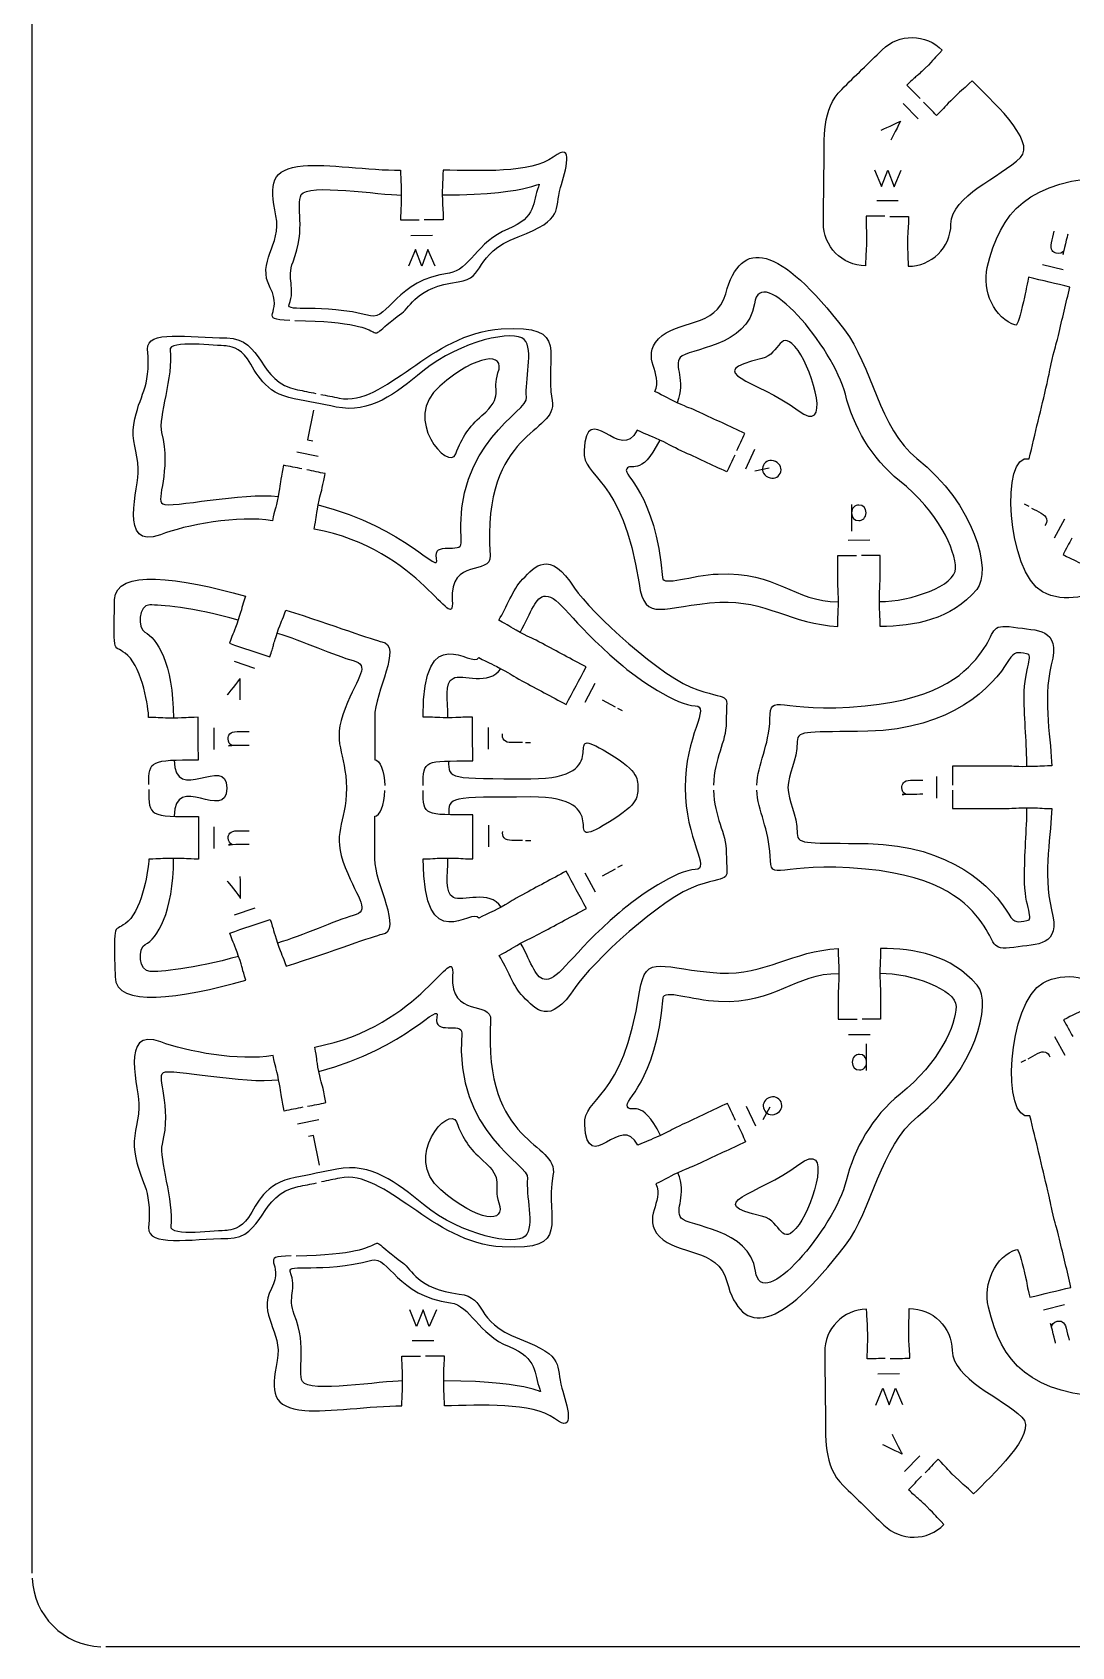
# Model space of a CAD drawing. Extents: x 0 to 200, y 0 to 300.
# Drawn here: x 0.1 to 73.4, y 0.1 to 114 of the extents above; entities that cross this region are included whole.
import ezdxf

# ---------------------------------------------------------------- set-up
doc = ezdxf.new("R2010")
doc.units = 0
doc.header["$MEASUREMENT"] = 0
doc.layers.add('DEFAULT', color=7, linetype='CONTINUOUS')

msp = doc.modelspace()

# ---------------------------------------------------------------- linework, layer by layer
at = {"layer": 'DEFAULT', "color": 1}
for points in [[(0.1, 5.28), (0.1, 294.92)], [(194.92, 0.1), (5.28, 0.1)]]:
    msp.add_lwpolyline(points, dxfattribs=at)
at = {"layer": 'DEFAULT', "color": 7}
for points in [[(61.54, 108.96), (62.61, 107.87)], [(59.53, 104.27), (60.01, 103.1), (60.47, 104.26), (60.91, 103.09), (61.4, 104.25)], [(61.2, 102.09), (59.68, 102.1)], [(26.82, 99.65), (28.35, 99.66)], [(28.53, 97.49), (28.02, 98.65), (27.58, 97.48), (27.13, 98.65), (26.65, 97.48)], [(71.37, 97.6), (72.85, 97.24)], [(19.95, 87.33), (19.53, 85.24), (19.89, 85.17)], [(18.77, 84.38), (20.27, 84.08)], [(51.07, 84.56), (50.42, 83.17)], [(52.09, 83.24), (51.08, 83.03)], [(57.91, 80.68), (57.91, 78.79)], [(70.44, 80.52), (70.11, 80.7)], [(72.22, 78.32), (72.95, 79.66)], [(57.66, 78.16), (59.19, 78.17)], [(15.81, 69.11), (14.36, 69.6)], [(39.8, 68.04), (39.08, 66.7)], [(40.32, 66.9), (41.23, 66.41)], [(41.4, 66.31), (41.73, 66.14)], [(12.91, 64.92), (12.91, 63.39)], [(32.27, 64.95), (32.27, 63.42)], [(34.89, 63.88), (35.26, 63.88)], [(63.93, 59.96), (63.93, 61.48)], [(12.92, 57.93), (12.92, 56.4)], [(32.28, 58.05), (32.29, 56.52)], [(34.9, 56.98), (35.27, 56.98)], [(39.09, 54.69), (39.82, 53.35)], [(40.33, 54.49), (41.24, 54.98)], [(41.42, 55.08), (41.75, 55.26)], [(14.38, 51.72), (15.83, 52.22)], [(59.23, 43.26), (57.7, 43.26)], [(58.97, 40.74), (58.97, 42.63)], [(72.99, 41.8), (72.26, 43.13)], [(70.18, 41.48), (69.86, 41.3)], [(50.47, 38.23), (51.12, 36.85)], [(52.15, 38.17), (51.65, 37.27)], [(20.32, 37.26), (18.82, 36.96)], [(20.37, 34.08), (19.95, 36.16), (19.59, 36.09)], [(72.93, 24.21), (71.45, 23.85)], [(28.61, 23.87), (28.11, 22.7), (27.67, 23.87), (27.21, 22.7), (26.74, 23.87)], [(26.91, 21.7), (28.44, 21.7)], [(59.63, 17.15), (60.11, 18.33), (60.57, 17.16), (61.01, 18.34), (61.5, 17.18)], [(61.3, 19.34), (59.77, 19.32)], [(61.65, 12.47), (62.72, 13.56)]]:
    msp.add_lwpolyline(points, dxfattribs=at)
at = {"layer": 'DEFAULT', "color": 1}
for points, knots in [([(60.25, 101), (59.81, 101), (59.37, 101.01), (58.93, 101.01), (58.92, 100.14), (58.97, 100.23), (58.96, 99.26), (58.95, 98.29), (58.9, 98.39), (58.89, 97.51), (57.23, 97.53), (55.91, 98.88), (55.92, 100.54), (55.93, 101.88), (55.95, 103.21), (55.97, 104.54), (55.99, 106.54), (55.79, 108.55), (57.21, 109.95), (58.16, 110.89), (59.12, 111.82), (60.07, 112.75), (61.25, 113.91), (63.16, 113.89), (64.31, 112.71), (63.69, 112.09), (63.79, 112.13), (63.1, 111.45), (62.75, 111.1), (62.58, 110.96), (62.43, 110.83), (62.27, 110.69), (62.12, 110.56), (61.81, 110.26), (62.12, 109.94), (62.43, 109.63), (62.74, 109.31)], [0, 0, 0, 0, 3.750213, 3.750213, 3.750213, 4.750213, 4.750213, 4.750213, 5.750213, 5.750213, 5.750213, 6.750213, 6.750213, 6.750213, 18.090958, 18.090958, 18.090958, 19.090958, 19.090958, 19.090958, 30.419524, 30.419524, 30.419524, 31.419524, 31.419524, 31.419524, 32.419524, 32.419524, 32.419524, 33.419524, 33.419524, 33.419524, 34.419524, 34.419524, 34.419524, 38.181571, 38.181571, 38.181571, 38.181571]), ([(60.6, 100.99), (61.04, 100.99), (61.49, 100.98), (61.93, 100.98), (61.92, 100.11), (61.87, 100.2), (61.86, 99.23), (61.85, 98.26), (61.9, 98.36), (61.89, 97.48), (63.55, 97.46), (64.9, 98.79), (64.92, 100.45), (64.94, 102.45), (68.4, 103.75), (69.83, 105.15), (71.01, 106.31), (67.57, 109.38), (66.41, 110.56), (65.79, 109.95), (65.82, 110.05), (65.13, 109.37), (64.43, 108.7), (64.53, 108.73), (63.91, 108.11), (63.6, 108.43), (63.29, 108.74), (62.98, 109.06)], [0, 0, 0, 0, 3.760213, 3.760213, 3.760213, 4.760213, 4.760213, 4.760213, 5.760213, 5.760213, 5.760213, 6.760213, 6.760213, 6.760213, 7.760213, 7.760213, 7.760213, 8.760213, 8.760213, 8.760213, 9.760213, 9.760213, 9.760213, 10.760213, 10.760213, 10.760213, 14.515116, 14.515116, 14.515116, 14.515116]), ([(18.63, 93.65), (27.01, 93.54), (22.49, 91.44), (26.18, 94.17), (26.81, 94.64), (27.15, 95.99), (30.15, 96.38), (32.2, 96.64), (31.09, 98.3), (34.39, 99.56), (37.69, 100.82), (36.91, 101.43), (37.37, 103.03), (37.7, 104.17), (38.42, 106.37), (36.86, 105.18), (35.29, 103.99), (31.63, 104.25), (29.08, 104.25), (29.08, 103.38), (29.03, 103.48), (29.03, 102.5), (29.04, 102.02), (29.05, 101.8), (29.06, 101.6), (29.08, 101.39), (29.09, 101.2), (29.09, 100.75), (28.65, 100.75), (28.21, 100.75), (27.76, 100.75)], [0, 0, 0, 0, 1, 1, 1, 2, 2, 2, 3, 3, 3, 4, 4, 4, 5, 5, 5, 6, 6, 6, 7, 7, 7, 8, 8, 8, 9, 9, 9, 12.75, 12.75, 12.75, 12.75]), ([(18.28, 93.66), (15.89, 93.71), (17.86, 94.14), (16.89, 95.96), (15.89, 97.82), (17.71, 98.94), (17.29, 101.04), (16.84, 103.32), (16.92, 104.35), (19.22, 104.56), (20.83, 104.71), (23.89, 104.25), (26.09, 104.25), (26.09, 103.38), (26.13, 103.47), (26.13, 102.5), (26.14, 101.53), (26.09, 101.63), (26.09, 100.75), (26.53, 100.75), (26.97, 100.75), (27.41, 100.75)], [0, 0, 0, 0, 1, 1, 1, 2, 2, 2, 3, 3, 3, 4, 4, 4, 5, 5, 5, 6, 6, 6, 9.76, 9.76, 9.76, 9.76]), ([(73.46, 78.3), (73.25, 77.92), (73.04, 77.53), (72.83, 77.15), (73.6, 76.73), (73.54, 76.82), (74.39, 76.35), (75.25, 75.89), (75.92, 75.49), (75.86, 75.38), (75, 74.05), (72.89, 73.71), (71.39, 74.51), (68.85, 75.9), (68.39, 84.38), (70.44, 83.9), (70.86, 85.66), (71.28, 87.43), (71.7, 89.2), (71.9, 90.05), (71.83, 89.96), (72.06, 90.91), (72.28, 91.86), (72.3, 91.75), (72.5, 92.6), (72.77, 93.74), (73.04, 94.87), (73.31, 96.01), (72.34, 96.24), (71.37, 96.47), (70.4, 96.7), (70.2, 95.85), (70.26, 95.93), (70.04, 94.98), (69.81, 94.04), (69.61, 93.29), (69.49, 93.32), (67.98, 93.79), (67.1, 95.74), (67.48, 97.39), (68.4, 101.28), (70.33, 103.61), (76.44, 103.8), (78.91, 103.87), (81.42, 103.81), (84.28, 103.86), (86.9, 103.91), (88.47, 103.58), (88.53, 100.55), (87.65, 100.55), (87.75, 100.5), (86.78, 100.5), (85.8, 100.5), (85.9, 100.55), (85.03, 100.55), (83.86, 100.54), (82.69, 100.54), (81.53, 100.54), (81.53, 100.09), (81.53, 99.65), (81.53, 99.21)], [0, 0, 0, 0, 3.723077, 3.723077, 3.723077, 4.723077, 4.723077, 4.723077, 5.723077, 5.723077, 5.723077, 6.723077, 6.723077, 6.723077, 7.723077, 7.723077, 7.723077, 23.161512, 23.161512, 23.161512, 24.161512, 24.161512, 24.161512, 25.161512, 25.161512, 25.161512, 35.079506, 35.079506, 35.079506, 43.571179, 43.571179, 43.571179, 44.571179, 44.571179, 44.571179, 45.571179, 45.571179, 45.571179, 46.571179, 46.571179, 46.571179, 47.571179, 47.571179, 47.571179, 48.571179, 48.571179, 48.571179, 49.571179, 49.571179, 49.571179, 50.571179, 50.571179, 50.571179, 51.571179, 51.571179, 51.571179, 61.491199, 61.491199, 61.491199, 65.271199, 65.271199, 65.271199, 65.271199]), ([(49.82, 84.48), (50, 84.88), (50.19, 85.28), (50.38, 85.69), (49.32, 86.18), (48.26, 86.67), (47.21, 87.16), (46.41, 87.53), (46.48, 87.44), (45.6, 87.85), (44.72, 88.27), (44.82, 88.27), (44.03, 88.64), (44.64, 89.95), (43, 90.99), (44.29, 92.36), (45.57, 93.73), (48.37, 93.1), (49.03, 95.54), (50.1, 99.53), (52.78, 99.01), (57.41, 92.99), (59.31, 90.52), (59.87, 86.02), (62.52, 83.92), (66.58, 80.71), (67.83, 75.97), (66.74, 74.68), (64.91, 72.54), (62.33, 72.07), (59.93, 72.07), (59.93, 72.94), (59.88, 72.85), (59.88, 73.82), (59.87, 74.79), (59.92, 74.69), (59.92, 75.57), (59.92, 76.07), (59.92, 76.57), (59.92, 77.07), (59.48, 77.07), (59.04, 77.07), (58.6, 77.07)], [0, 0, 0, 0, 3.780608, 3.780608, 3.780608, 13.694866, 13.694866, 13.694866, 14.694866, 14.694866, 14.694866, 15.694866, 15.694866, 15.694866, 16.694866, 16.694866, 16.694866, 17.694866, 17.694866, 17.694866, 18.694866, 18.694866, 18.694866, 19.694866, 19.694866, 19.694866, 20.694866, 20.694866, 20.694866, 21.694866, 21.694866, 21.694866, 22.694866, 22.694866, 22.694866, 23.694866, 23.694866, 23.694866, 27.954866, 27.954866, 27.954866, 31.714866, 31.714866, 31.714866, 31.714866]), ([(19.13, 83.18), (18.7, 83.27), (18.26, 83.36), (17.83, 83.44), (17.8, 83.28), (17.76, 83.12), (17.73, 82.95), (17.56, 82.09), (17.63, 82.18), (17.44, 81.23), (17.25, 80.27), (17.22, 80.38), (17.04, 79.52), (14.68, 79.95), (10.88, 79.22), (9.14, 78.54), (6.12, 77.38), (7.65, 81.98), (7.58, 83.18), (7.51, 84.42), (7.08, 85.2), (7.27, 86.32), (7.63, 88.53), (8.47, 88.69), (8.24, 91.63), (8.13, 93.01), (11.13, 92.45), (13.83, 92.42), (16.43, 92.39), (16, 89.28), (18.81, 88.77), (19.24, 88.68), (19.67, 88.6), (20.11, 88.51)], [0, 0, 0, 0, 3.763469, 3.763469, 3.763469, 5.18139, 5.18139, 5.18139, 6.18139, 6.18139, 6.18139, 7.18139, 7.18139, 7.18139, 8.18139, 8.18139, 8.18139, 9.18139, 9.18139, 9.18139, 10.18139, 10.18139, 10.18139, 11.18139, 11.18139, 11.18139, 12.18139, 12.18139, 12.18139, 13.18139, 13.18139, 13.18139, 16.933096, 16.933096, 16.933096, 16.933096]), ([(20.45, 88.44), (20.88, 88.36), (21.32, 88.27), (21.75, 88.18), (24.99, 87.54), (28.2, 92.77), (33.19, 93.06), (38.18, 93.35), (36.18, 91.28), (36.78, 88.02), (37.23, 85.58), (31.83, 86.09), (32.4, 77.07), (32.49, 75.6), (29.54, 76.98), (29.73, 73.9), (29.9, 71.3), (27.59, 77.54), (19.99, 78.94), (20.15, 79.79), (20.09, 79.7), (20.28, 80.66), (20.47, 81.61), (20.5, 81.5), (20.67, 82.36), (20.7, 82.53), (20.74, 82.69), (20.77, 82.85), (20.34, 82.94), (19.91, 83.03), (19.47, 83.12)], [0, 0, 0, 0, 3.751706, 3.751706, 3.751706, 4.751706, 4.751706, 4.751706, 5.751706, 5.751706, 5.751706, 6.751706, 6.751706, 6.751706, 7.751706, 7.751706, 7.751706, 8.751706, 8.751706, 8.751706, 9.751706, 9.751706, 9.751706, 10.751706, 10.751706, 10.751706, 12.171636, 12.171636, 12.171636, 15.925301, 15.925301, 15.925301, 15.925301]), ([(49.67, 84.16), (49.48, 83.76), (49.3, 83.36), (49.11, 82.97), (48.06, 83.46), (47, 83.95), (45.94, 84.44), (45.15, 84.81), (45.25, 84.81), (44.37, 85.22), (43.49, 85.63), (43.56, 85.55), (42.77, 85.92), (41.64, 83.49), (39.24, 88.23), (39.03, 84.47), (38.92, 82.46), (41.71, 82.86), (42.91, 75.09), (43.36, 72.24), (44.5, 73.55), (48.61, 73.78), (51.78, 73.95), (53.72, 72.23), (56.93, 72.07), (56.93, 72.94), (56.98, 72.84), (56.98, 73.82), (56.97, 74.79), (56.93, 74.69), (56.93, 75.57), (56.93, 76.07), (56.93, 76.57), (56.93, 77.07), (57.37, 77.07), (57.81, 77.07), (58.25, 77.07)], [0, 0, 0, 0, 3.726835, 3.726835, 3.726835, 13.650161, 13.650161, 13.650161, 14.650161, 14.650161, 14.650161, 15.650161, 15.650161, 15.650161, 16.650161, 16.650161, 16.650161, 17.650161, 17.650161, 17.650161, 18.650161, 18.650161, 18.650161, 19.650161, 19.650161, 19.650161, 20.650161, 20.650161, 20.650161, 21.650161, 21.650161, 21.650161, 25.900161, 25.900161, 25.900161, 29.650161, 29.650161, 29.650161, 29.650161]), ([(27.68, 60.84), (27.68, 62.67), (27.77, 62.58), (31.18, 62.58), (31.17, 63.61), (31.17, 64.65), (31.17, 65.68), (30.29, 65.68), (30.39, 65.63), (29.42, 65.63), (28.45, 65.63), (28.54, 65.68), (27.67, 65.68), (27.67, 72.81), (31.15, 69.04), (31.6, 69.87), (32.37, 69.46), (32.3, 69.55), (33.16, 69.09), (34.02, 68.63), (33.91, 68.63), (34.68, 68.22), (35.71, 67.67), (36.73, 67.12), (37.76, 66.57), (38.23, 67.45), (38.71, 68.33), (39.18, 69.21), (38.15, 69.76), (37.12, 70.31), (36.1, 70.86), (35.32, 71.28), (35.38, 71.19), (34.53, 71.65), (33.67, 72.11), (33.78, 72.11), (33.01, 72.52), (33.61, 73.42), (33.97, 74.67), (34.7, 75.41), (35.6, 76.31), (36.55, 77.55), (38.37, 74.78), (39.49, 73.09), (44.57, 68.37), (47.06, 67.59), (49.56, 66.8), (49.05, 67.49), (49.06, 65.31), (49.06, 63.86), (48.21, 62.82), (48.16, 60.88)], [0, 0, 0, 0, 1, 1, 1, 9.800006, 9.800006, 9.800006, 10.800006, 10.800006, 10.800006, 11.800006, 11.800006, 11.800006, 12.800006, 12.800006, 12.800006, 13.800006, 13.800006, 13.800006, 14.800006, 14.800006, 14.800006, 24.718861, 24.718861, 24.718861, 33.219479, 33.219479, 33.219479, 43.138335, 43.138335, 43.138335, 44.138335, 44.138335, 44.138335, 45.138335, 45.138335, 45.138335, 46.138335, 46.138335, 46.138335, 47.138335, 47.138335, 47.138335, 48.138335, 48.138335, 48.138335, 49.138335, 49.138335, 49.138335, 50.138335, 50.138335, 50.138335, 50.138335]), ([(8.32, 60.92), (8.32, 62.65), (8.48, 62.65), (11.82, 62.66), (11.81, 63.66), (11.81, 64.66), (11.81, 65.66), (10.93, 65.66), (11.03, 65.61), (10.06, 65.6), (9.08, 65.6), (9.18, 65.65), (8.31, 65.65), (8.31, 66.28), (7.88, 69.07), (6.84, 70.02), (5.8, 70.98), (5.83, 69.64), (5.91, 73.96), (5.95, 76.17), (10.51, 75.51), (15.15, 74.2), (14.86, 73.37), (14.94, 73.45), (14.63, 72.53), (14.32, 71.6), (14.3, 71.71), (14.02, 70.88), (14.97, 70.56), (15.91, 70.24), (16.86, 69.92), (17, 70.33), (17.05, 70.52), (17.11, 70.72), (17.16, 70.92), (17.22, 71.13), (17.38, 71.59), (17.69, 72.51), (17.7, 72.41), (17.99, 73.23), (21.33, 72.17), (24.2, 71.09), (24.77, 70.99), (26.26, 70.74), (24.25, 67.46), (24.26, 65.67), (24.26, 64.67), (24.26, 63.67), (24.26, 62.67), (24.64, 62.67), (24.95, 61.87), (24.98, 60.84)], [0, 0, 0, 0, 1, 1, 1, 9.510006, 9.510006, 9.510006, 10.510006, 10.510006, 10.510006, 11.510006, 11.510006, 11.510006, 12.510006, 12.510006, 12.510006, 13.510006, 13.510006, 13.510006, 14.510006, 14.510006, 14.510006, 15.510006, 15.510006, 15.510006, 16.510006, 16.510006, 16.510006, 25.010324, 25.010324, 25.010324, 26.010324, 26.010324, 26.010324, 27.010324, 27.010324, 27.010324, 28.010324, 28.010324, 28.010324, 29.010324, 29.010324, 29.010324, 30.010324, 30.010324, 30.010324, 38.510329, 38.510329, 38.510329, 39.510329, 39.510329, 39.510329, 39.510329]), ([(51.22, 60.88), (51.28, 62.36), (52.09, 63.63), (52.15, 65.55), (52.21, 67.55), (52.61, 65.86), (58.87, 66.47), (64.34, 67), (66.09, 68.93), (67.08, 70.28), (68.08, 71.63), (67.64, 72.29), (69.33, 72.02), (71.02, 71.75), (72.68, 72.03), (72, 69.37), (71.36, 66.82), (72.03, 63.79), (72.03, 62.23), (71.15, 62.23), (71.25, 62.18), (70.28, 62.18), (69.31, 62.17), (69.4, 62.22), (68.53, 62.22), (67.36, 62.22), (66.19, 62.22), (65.03, 62.22), (65.03, 61.77), (65.03, 61.32), (65.03, 60.88)], [0, 0, 0, 0, 1, 1, 1, 2, 2, 2, 3, 3, 3, 4, 4, 4, 5, 5, 5, 6, 6, 6, 7, 7, 7, 8, 8, 8, 17.920006, 17.920006, 17.920006, 21.730006, 21.730006, 21.730006, 21.730006]), ([(8.32, 60.57), (8.32, 58.66), (8.37, 58.66), (11.82, 58.66), (11.82, 57.66), (11.82, 56.66), (11.82, 55.66), (10.94, 55.66), (11.04, 55.71), (10.07, 55.71), (9.1, 55.7), (9.19, 55.66), (8.32, 55.66), (8.32, 55.03), (7.9, 52.24), (6.86, 51.28), (5.83, 50.33), (5.85, 51.67), (5.94, 47.35), (5.98, 45.14), (10.54, 45.81), (15.17, 47.13), (14.89, 47.96), (14.97, 47.88), (14.66, 48.8), (14.34, 49.72), (14.33, 49.62), (14.04, 50.44), (14.99, 50.76), (15.94, 51.09), (16.88, 51.41), (17.16, 50.59), (17.09, 50.66), (17.4, 49.74), (17.71, 48.82), (17.73, 48.93), (18.01, 48.1), (21.35, 49.17), (24.22, 50.26), (24.79, 50.36), (26.29, 50.61), (24.27, 53.89), (24.27, 55.68), (24.27, 56.68), (24.27, 57.68), (24.26, 58.68), (24.64, 58.68), (24.95, 59.47), (24.98, 60.5)], [0, 0, 0, 0, 1.01, 1.01, 1.01, 9.510006, 9.510006, 9.510006, 10.510006, 10.510006, 10.510006, 11.510006, 11.510006, 11.510006, 12.510006, 12.510006, 12.510006, 13.510006, 13.510006, 13.510006, 14.510006, 14.510006, 14.510006, 15.510006, 15.510006, 15.510006, 16.510006, 16.510006, 16.510006, 25.007305, 25.007305, 25.007305, 26.007305, 26.007305, 26.007305, 27.007305, 27.007305, 27.007305, 28.007305, 28.007305, 28.007305, 29.007305, 29.007305, 29.007305, 37.507311, 37.507311, 37.507311, 38.507311, 38.507311, 38.507311, 38.507311]), ([(48.16, 60.53), (48.21, 58.59), (49.07, 57.55), (49.07, 56.09), (49.07, 53.92), (49.57, 54.6), (47.08, 53.81), (44.58, 53.03), (39.52, 48.29), (38.4, 46.6), (36.59, 43.83), (35.63, 45.06), (34.74, 45.96), (34, 46.69), (33.64, 47.94), (33.04, 48.85), (33.81, 49.27), (33.7, 49.26), (34.56, 49.72), (35.41, 50.19), (35.35, 50.1), (36.12, 50.52), (37.15, 51.07), (38.17, 51.62), (39.2, 52.18), (38.72, 53.06), (38.25, 53.93), (37.78, 54.81), (36.75, 54.26), (35.72, 53.7), (34.7, 53.15), (33.92, 52.74), (34.03, 52.74), (33.18, 52.28), (32.33, 51.82), (32.39, 51.91), (31.62, 51.49), (31.17, 52.33), (27.69, 48.55), (27.68, 55.68), (28.55, 55.68), (28.46, 55.73), (29.43, 55.73), (30.4, 55.73), (30.3, 55.68), (31.18, 55.68), (31.18, 56.72), (31.18, 57.75), (31.18, 58.78), (27.79, 58.78), (27.68, 58.69), (27.68, 60.5)], [0, 0, 0, 0, 1, 1, 1, 2, 2, 2, 3, 3, 3, 4, 4, 4, 5, 5, 5, 6, 6, 6, 7, 7, 7, 16.910727, 16.910727, 16.910727, 25.398471, 25.398471, 25.398471, 35.317997, 35.317997, 35.317997, 36.317997, 36.317997, 36.317997, 37.317997, 37.317997, 37.317997, 38.317997, 38.317997, 38.317997, 39.317997, 39.317997, 39.317997, 40.327997, 40.327997, 40.327997, 49.107003, 49.107003, 49.107003, 50.107003, 50.107003, 50.107003, 50.107003]), ([(65.03, 60.53), (65.03, 60.09), (65.03, 59.66), (65.03, 59.22), (66.2, 59.22), (67.36, 59.22), (68.53, 59.23), (69.41, 59.23), (69.31, 59.27), (70.28, 59.28), (71.25, 59.28), (71.16, 59.23), (72.03, 59.23), (72.03, 57.66), (71.37, 54.64), (72.02, 52.09), (72.7, 49.44), (71.04, 49.7), (69.35, 49.43), (67.66, 49.16), (68.1, 49.82), (67.1, 51.17), (66.1, 52.52), (64.35, 54.43), (58.88, 54.96), (52.62, 55.55), (52.22, 53.86), (52.16, 55.86), (52.1, 57.78), (51.29, 59.05), (51.22, 60.53)], [0, 0, 0, 0, 3.7, 3.7, 3.7, 13.620006, 13.620006, 13.620006, 14.620006, 14.620006, 14.620006, 15.620006, 15.620006, 15.620006, 16.620006, 16.620006, 16.620006, 17.620006, 17.620006, 17.620006, 18.620006, 18.620006, 18.620006, 19.620006, 19.620006, 19.620006, 20.620006, 20.620006, 20.620006, 21.620006, 21.620006, 21.620006, 21.620006]), ([(19.52, 38.22), (19.96, 38.31), (20.39, 38.39), (20.82, 38.48), (20.79, 38.65), (20.75, 38.81), (20.72, 38.97), (20.55, 39.83), (20.52, 39.73), (20.32, 40.68), (20.13, 41.63), (20.2, 41.55), (20.03, 42.4), (27.63, 43.81), (29.92, 50.06), (29.76, 47.45), (29.57, 44.38), (32.52, 45.76), (32.44, 44.3), (31.88, 35.28), (37.29, 35.79), (36.84, 33.35), (36.25, 30.09), (38.25, 28.03), (33.26, 28.3), (28.27, 28.58), (25.05, 33.8), (21.81, 33.16), (21.37, 33.07), (20.94, 32.98), (20.5, 32.89)], [0, 0, 0, 0, 3.753468, 3.753468, 3.753468, 5.174376, 5.174376, 5.174376, 6.174376, 6.174376, 6.174376, 7.174376, 7.174376, 7.174376, 8.174376, 8.174376, 8.174376, 9.174376, 9.174376, 9.174376, 10.174376, 10.174376, 10.174376, 11.174376, 11.174376, 11.174376, 12.174376, 12.174376, 12.174376, 15.979031, 15.979031, 15.979031, 15.979031]), ([(49.73, 37.23), (49.54, 37.63), (49.35, 38.03), (49.16, 38.43), (48.11, 37.94), (47.05, 37.44), (46, 36.95), (45.2, 36.58), (45.31, 36.58), (44.43, 36.17), (43.55, 35.76), (43.62, 35.84), (42.82, 35.47), (41.69, 37.89), (39.3, 33.15), (39.08, 36.91), (38.97, 38.92), (41.76, 38.52), (42.95, 46.29), (43.38, 49.15), (44.53, 47.84), (48.64, 47.62), (51.81, 47.46), (53.75, 49.19), (56.96, 49.35), (56.96, 48.48), (57.01, 48.58), (57.01, 47.6), (57.01, 46.63), (56.96, 46.73), (56.96, 45.86), (56.96, 45.36), (56.96, 44.86), (56.96, 44.36), (57.41, 44.36), (57.85, 44.36), (58.3, 44.36)], [0, 0, 0, 0, 3.775765, 3.775765, 3.775765, 13.689412, 13.689412, 13.689412, 14.689412, 14.689412, 14.689412, 15.689412, 15.689412, 15.689412, 16.689412, 16.689412, 16.689412, 17.689412, 17.689412, 17.689412, 18.689412, 18.689412, 18.689412, 19.689412, 19.689412, 19.689412, 20.689412, 20.689412, 20.689412, 21.689412, 21.689412, 21.689412, 25.939412, 25.939412, 25.939412, 29.739412, 29.739412, 29.739412, 29.739412]), ([(49.88, 36.91), (50.06, 36.51), (50.25, 36.12), (50.43, 35.72), (49.38, 35.22), (48.32, 34.73), (47.27, 34.23), (46.47, 33.86), (46.54, 33.95), (45.66, 33.54), (44.78, 33.13), (44.89, 33.12), (44.09, 32.75), (44.71, 31.44), (43.07, 30.4), (44.36, 29.03), (45.64, 27.67), (48.45, 28.3), (49.11, 25.86), (50.18, 21.87), (52.87, 22.4), (57.48, 28.43), (59.38, 30.9), (59.93, 35.4), (62.58, 37.51), (66.63, 40.73), (67.86, 45.48), (66.77, 46.76), (64.94, 48.89), (62.36, 49.36), (59.96, 49.36), (59.96, 48.48), (59.91, 48.58), (59.91, 47.61), (59.91, 46.64), (59.96, 46.73), (59.96, 45.86), (59.96, 45.36), (59.96, 44.86), (59.96, 44.36), (59.52, 44.36), (59.09, 44.36), (58.65, 44.36)], [0, 0, 0, 0, 3.722002, 3.722002, 3.722002, 13.63989, 13.63989, 13.63989, 14.63989, 14.63989, 14.63989, 15.63989, 15.63989, 15.63989, 16.63989, 16.63989, 16.63989, 17.63989, 17.63989, 17.63989, 18.63989, 18.63989, 18.63989, 19.63989, 19.63989, 19.63989, 20.63989, 20.63989, 20.63989, 21.63989, 21.63989, 21.63989, 22.63989, 22.63989, 22.63989, 23.63989, 23.63989, 23.63989, 27.88989, 27.88989, 27.88989, 31.59989, 31.59989, 31.59989, 31.59989]), ([(81.62, 22.25), (81.62, 21.82), (81.62, 21.38), (81.62, 20.94), (82.78, 20.94), (83.95, 20.94), (85.12, 20.94), (85.99, 20.94), (85.9, 20.99), (86.87, 20.99), (87.84, 20.99), (87.74, 20.94), (88.61, 20.95), (88.57, 17.91), (87, 17.58), (84.38, 17.62), (81.52, 17.67), (79.01, 17.6), (76.54, 17.67), (70.43, 17.84), (68.49, 20.17), (67.56, 24.06), (67.18, 25.71), (68.06, 27.66), (69.56, 28.13), (69.68, 28.16), (69.89, 27.42), (70.12, 26.47), (70.34, 25.52), (70.27, 25.6), (70.48, 24.75), (71.45, 24.99), (72.42, 25.22), (73.39, 25.45), (73.12, 26.59), (72.85, 27.72), (72.58, 28.85), (72.37, 29.71), (72.35, 29.6), (72.13, 30.54), (71.9, 31.49), (71.97, 31.41), (71.76, 32.26), (71.34, 34.02), (70.92, 35.79), (70.49, 37.55), (68.45, 37.07), (68.89, 45.54), (71.42, 46.94), (72.92, 47.74), (75.03, 47.41), (75.89, 46.08), (75.95, 45.97), (75.28, 45.58), (74.43, 45.11), (73.57, 44.64), (73.64, 44.73), (72.87, 44.31), (73.09, 43.92), (73.3, 43.53), (73.52, 43.14)], [0, 0, 0, 0, 3.729, 3.729, 3.729, 13.649004, 13.649004, 13.649004, 14.649004, 14.649004, 14.649004, 15.649004, 15.649004, 15.649004, 16.649004, 16.649004, 16.649004, 17.649004, 17.649004, 17.649004, 18.649004, 18.649004, 18.649004, 19.649004, 19.649004, 19.649004, 20.649004, 20.649004, 20.649004, 21.649004, 21.649004, 21.649004, 30.145339, 30.145339, 30.145339, 40.058244, 40.058244, 40.058244, 41.058244, 41.058244, 41.058244, 42.058244, 42.058244, 42.058244, 57.493921, 57.493921, 57.493921, 58.493921, 58.493921, 58.493921, 59.493921, 59.493921, 59.493921, 60.493921, 60.493921, 60.493921, 61.493921, 61.493921, 61.493921, 65.294507, 65.294507, 65.294507, 65.294507]), ([(19.18, 38.15), (18.75, 38.06), (18.31, 37.98), (17.88, 37.89), (17.85, 38.05), (17.81, 38.22), (17.78, 38.38), (17.61, 39.24), (17.68, 39.15), (17.48, 40.1), (17.29, 41.06), (17.26, 40.95), (17.09, 41.81), (14.73, 41.37), (10.92, 42.1), (9.18, 42.76), (6.16, 43.92), (7.7, 39.33), (7.63, 38.12), (7.57, 36.88), (7.14, 36.1), (7.33, 34.99), (7.7, 32.77), (8.54, 32.62), (8.31, 29.68), (8.21, 28.3), (11.21, 28.87), (13.9, 28.9), (16.51, 28.94), (16.07, 32.04), (18.87, 32.56), (19.3, 32.65), (19.73, 32.73), (20.15, 32.82)], [0, 0, 0, 0, 3.743862, 3.743862, 3.743862, 5.162812, 5.162812, 5.162812, 6.162812, 6.162812, 6.162812, 7.162812, 7.162812, 7.162812, 8.162812, 8.162812, 8.162812, 9.162812, 9.162812, 9.162812, 10.162812, 10.162812, 10.162812, 11.162812, 11.162812, 11.162812, 12.162812, 12.162812, 12.162812, 13.162812, 13.162812, 13.162812, 16.875291, 16.875291, 16.875291, 16.875291]), ([(18.72, 27.68), (27.08, 27.82), (22.57, 29.89), (26.25, 27.18), (26.89, 26.71), (27.23, 25.36), (30.23, 24.98), (32.28, 24.72), (31.18, 23.06), (34.48, 21.81), (37.78, 20.56), (37, 19.94), (37.47, 18.34), (37.79, 17.21), (38.53, 15), (36.95, 16.19), (35.39, 17.38), (31.73, 17.11), (29.18, 17.1), (29.18, 17.97), (29.13, 17.88), (29.13, 18.85), (29.13, 19.33), (29.14, 19.55), (29.15, 19.76), (29.17, 19.96), (29.18, 20.16), (29.18, 20.6), (28.74, 20.6), (28.29, 20.6), (27.85, 20.6)], [0, 0, 0, 0, 1, 1, 1, 2, 2, 2, 3, 3, 3, 4, 4, 4, 5, 5, 5, 6, 6, 6, 7, 7, 7, 8, 8, 8, 9, 9, 9, 12.76, 12.76, 12.76, 12.76]), ([(18.37, 27.67), (15.96, 27.62), (17.94, 27.2), (16.97, 25.37), (15.97, 23.5), (17.79, 22.38), (17.38, 20.29), (16.93, 18), (17.02, 16.98), (19.32, 16.77), (20.92, 16.62), (23.99, 17.09), (26.18, 17.1), (26.18, 17.97), (26.23, 17.87), (26.23, 18.85), (26.23, 19.81), (26.18, 19.72), (26.18, 20.6), (26.62, 20.6), (27.06, 20.6), (27.5, 20.6)], [0, 0, 0, 0, 1, 1, 1, 2, 2, 2, 3, 3, 3, 4, 4, 4, 5, 5, 5, 6, 6, 6, 9.76, 9.76, 9.76, 9.76]), ([(60.64, 20.43), (61.1, 20.44), (61.56, 20.44), (62.02, 20.45), (62, 21.33), (61.96, 21.23), (61.94, 22.2), (61.93, 23.17), (61.98, 23.08), (61.97, 23.95), (63.63, 23.97), (64.99, 22.64), (65.01, 20.99), (65.04, 18.99), (68.5, 17.69), (69.93, 16.3), (71.12, 15.14), (67.68, 12.07), (66.52, 10.88), (65.9, 11.49), (65.93, 11.39), (65.24, 12.06), (64.54, 12.74), (64.64, 12.71), (64.02, 13.32), (63.71, 13.01), (63.4, 12.69), (63.1, 12.37)], [0, 0, 0, 0, 3.910476, 3.910476, 3.910476, 4.910476, 4.910476, 4.910476, 5.910476, 5.910476, 5.910476, 6.910476, 6.910476, 6.910476, 7.910476, 7.910476, 7.910476, 8.910476, 8.910476, 8.910476, 9.910476, 9.910476, 9.910476, 10.910476, 10.910476, 10.910476, 14.666255, 14.666255, 14.666255, 14.666255]), ([(60.29, 20.43), (59.86, 20.42), (59.44, 20.42), (59.02, 20.41), (59.01, 21.29), (59.06, 21.19), (59.05, 22.16), (59.03, 23.14), (58.99, 23.03), (58.97, 23.91), (57.32, 23.89), (55.99, 22.53), (56.01, 20.87), (56.03, 19.54), (56.05, 18.21), (56.06, 16.87), (56.09, 14.87), (55.89, 12.86), (57.32, 11.47), (58.28, 10.54), (59.23, 9.61), (60.18, 8.68), (61.38, 7.52), (63.27, 7.54), (64.43, 8.73), (63.8, 9.34), (63.91, 9.3), (63.21, 9.99), (62.87, 10.33), (62.7, 10.47), (62.54, 10.61), (62.39, 10.74), (62.24, 10.87), (61.92, 11.17), (62.23, 11.49), (62.54, 11.81), (62.85, 12.12)], [0, 0, 0, 0, 3.590223, 3.590223, 3.590223, 4.590223, 4.590223, 4.590223, 5.590223, 5.590223, 5.590223, 6.590223, 6.590223, 6.590223, 17.921216, 17.921216, 17.921216, 18.921216, 18.921216, 18.921216, 30.249949, 30.249949, 30.249949, 31.249949, 31.249949, 31.249949, 32.249949, 32.249949, 32.249949, 33.249949, 33.249949, 33.249949, 34.249949, 34.249949, 34.249949, 38.005012, 38.005012, 38.005012, 38.005012])]:
    msp.add_open_spline(points, degree=3, knots=knots, dxfattribs=at)
at = {"layer": 'DEFAULT', "color": 7}
for points, knots in [([(60, 107.07), (60, 107.07), (61.23, 107.65), (61.36, 107.72), (61.36, 107.72), (61.36, 107.72), (61.36, 107.71), (61.29, 107.58), (60.68, 106.37), (60.68, 106.37)], [0, 0, 0, 0, 1, 1, 1, 1.029698, 1.029698, 1.029698, 2.029698, 2.029698, 2.029698, 2.029698]), ([(73.16, 99.73), (73.16, 99.73), (72.85, 98.42), (72.83, 98.31), (72.85, 98.39), (72.86, 98.47), (72.88, 98.54), (72.78, 98.45), (72.6, 98.33), (72.35, 98.39), (72.13, 98.45), (71.89, 98.63), (72.01, 99.13), (72.07, 99.4), (72.14, 99.68), (72.2, 99.95)], [0, 0, 0, 0, 1, 1, 1, 1.671181, 1.671181, 1.671181, 2.671181, 2.671181, 2.671181, 3.671181, 3.671181, 3.671181, 6.07656, 6.07656, 6.07656, 6.07656]), ([(52.03, 82.59), (51.61, 82.79), (51.56, 83.16), (51.69, 83.44), (51.83, 83.74), (52.17, 83.88), (52.53, 83.71), (52.91, 83.53), (53.01, 83.18), (52.87, 82.87), (52.72, 82.54), (52.38, 82.43), (52.03, 82.59)], [0, 0, 0, 0, 1, 1, 1, 2, 2, 2, 3, 3, 3, 4, 4, 4, 4]), ([(58.93, 80.09), (58.93, 79.71), (58.66, 79.54), (58.41, 79.54), (58.13, 79.54), (57.91, 79.75), (57.91, 80.08), (57.91, 80.42), (58.14, 80.63), (58.43, 80.63), (58.73, 80.63), (58.93, 80.41), (58.93, 80.09)], [0, 0, 0, 0, 1, 1, 1, 2, 2, 2, 3, 3, 3, 4, 4, 4, 4]), ([(70.61, 80.42), (70.84, 80.3), (71.06, 80.18), (71.28, 80.06), (71.5, 79.94), (71.62, 79.82), (71.67, 79.65), (71.7, 79.5), (71.65, 79.31), (71.54, 79.2)], [0, 0, 0, 0, 2.150286, 2.150286, 2.150286, 3.150286, 3.150286, 3.150286, 4.150286, 4.150286, 4.150286, 4.150286]), ([(14.77, 66.9), (14.77, 66.9), (14.76, 68.26), (14.77, 68.41), (14.77, 68.41), (14.77, 68.41), (14.76, 68.41), (14.68, 68.29), (13.84, 67.22), (13.84, 67.22)], [0, 0, 0, 0, 1, 1, 1, 1.030676, 1.030676, 1.030676, 2.030676, 2.030676, 2.030676, 2.030676]), ([(15.4, 63.68), (15.4, 63.68), (14.06, 63.67), (13.95, 63.66), (14.03, 63.67), (14.1, 63.67), (14.18, 63.68), (14.07, 63.74), (13.91, 63.9), (13.91, 64.15), (13.91, 64.38), (14.04, 64.66), (14.55, 64.66), (14.83, 64.66), (15.11, 64.66), (15.4, 64.66)], [0, 0, 0, 0, 1, 1, 1, 1.672911, 1.672911, 1.672911, 2.672911, 2.672911, 2.672911, 3.672911, 3.672911, 3.672911, 6.078913, 6.078913, 6.078913, 6.078913]), ([(34.69, 63.88), (34.44, 63.88), (34.18, 63.88), (33.93, 63.88), (33.68, 63.88), (33.51, 63.92), (33.39, 64.05), (33.29, 64.16), (33.24, 64.35), (33.29, 64.5)], [0, 0, 0, 0, 2.150006, 2.150006, 2.150006, 3.150006, 3.150006, 3.150006, 4.150006, 4.150006, 4.150006, 4.150006]), ([(62.93, 60.23), (62.93, 60.23), (61.6, 60.22), (61.48, 60.21), (61.56, 60.22), (61.64, 60.22), (61.72, 60.23), (61.58, 60.3), (61.45, 60.47), (61.45, 60.71), (61.45, 60.91), (61.57, 61.22), (62.06, 61.22), (62.35, 61.22), (62.64, 61.22), (62.93, 61.22)], [0, 0, 0, 0, 1, 1, 1, 1.680706, 1.680706, 1.680706, 2.680706, 2.680706, 2.680706, 3.680706, 3.680706, 3.680706, 6.136708, 6.136708, 6.136708, 6.136708]), ([(15.41, 56.68), (15.41, 56.68), (14.07, 56.68), (13.95, 56.67), (14.03, 56.67), (14.11, 56.68), (14.19, 56.68), (14.07, 56.75), (13.92, 56.9), (13.92, 57.16), (13.92, 57.39), (14.05, 57.66), (14.56, 57.66), (14.84, 57.66), (15.12, 57.66), (15.4, 57.66)], [0, 0, 0, 0, 1, 1, 1, 1.672911, 1.672911, 1.672911, 2.672911, 2.672911, 2.672911, 3.672911, 3.672911, 3.672911, 6.078913, 6.078913, 6.078913, 6.078913]), ([(34.7, 56.98), (34.45, 56.98), (34.19, 56.98), (33.94, 56.98), (33.69, 56.98), (33.52, 57.02), (33.4, 57.15), (33.3, 57.26), (33.26, 57.45), (33.3, 57.6)], [0, 0, 0, 0, 2.150006, 2.150006, 2.150006, 3.150006, 3.150006, 3.150006, 4.150006, 4.150006, 4.150006, 4.150006]), ([(13.86, 54.11), (13.86, 54.11), (14.7, 53.04), (14.78, 52.91), (14.78, 52.91), (14.78, 52.91), (14.79, 52.92), (14.78, 53.07), (14.78, 54.43), (14.78, 54.43)], [0, 0, 0, 0, 1, 1, 1, 1.030676, 1.030676, 1.030676, 2.030676, 2.030676, 2.030676, 2.030676]), ([(57.96, 41.33), (57.96, 41.71), (58.22, 41.88), (58.47, 41.88), (58.76, 41.88), (58.97, 41.68), (58.97, 41.35), (58.97, 41), (58.75, 40.79), (58.46, 40.79), (58.16, 40.79), (57.96, 41.01), (57.96, 41.33)], [0, 0, 0, 0, 1, 1, 1, 2, 2, 2, 3, 3, 3, 4, 4, 4, 4]), ([(70.36, 41.58), (70.58, 41.7), (70.8, 41.82), (71.02, 41.94), (71.25, 42.06), (71.41, 42.1), (71.58, 42.05), (71.73, 42), (71.86, 41.85), (71.89, 41.7)], [0, 0, 0, 0, 2.150453, 2.150453, 2.150453, 3.150453, 3.150453, 3.150453, 4.150453, 4.150453, 4.150453, 4.150453]), ([(52.6, 37.71), (52.18, 37.51), (51.86, 37.72), (51.73, 37.99), (51.59, 38.3), (51.7, 38.64), (52.06, 38.81), (52.44, 38.99), (52.78, 38.84), (52.93, 38.53), (53.08, 38.2), (52.94, 37.87), (52.6, 37.71)], [0, 0, 0, 0, 1, 1, 1, 2, 2, 2, 3, 3, 3, 4, 4, 4, 4]), ([(72.3, 21.51), (72.3, 21.51), (71.99, 22.81), (71.95, 22.91), (71.97, 22.84), (71.99, 22.76), (72.02, 22.69), (72.06, 22.82), (72.17, 23), (72.42, 23.06), (72.64, 23.11), (72.94, 23.06), (73.06, 22.56), (73.12, 22.28), (73.19, 22.01), (73.25, 21.73)], [0, 0, 0, 0, 1, 1, 1, 1.671443, 1.671443, 1.671443, 2.671443, 2.671443, 2.671443, 3.671443, 3.671443, 3.671443, 6.077247, 6.077247, 6.077247, 6.077247]), ([(60.1, 14.36), (60.1, 14.36), (61.33, 13.78), (61.46, 13.71), (61.47, 13.71), (61.47, 13.71), (61.47, 13.72), (61.4, 13.84), (60.79, 15.06), (60.79, 15.06)], [0, 0, 0, 0, 1, 1, 1, 1.031113, 1.031113, 1.031113, 2.031113, 2.031113, 2.031113, 2.031113])]:
    msp.add_open_spline(points, degree=3, knots=knots, dxfattribs=at)
at = {"layer": 'DEFAULT', "color": 5}
for points, knots in [([(29.04, 102.51), (35.82, 102.51), (36.05, 103.7), (35.81, 103.09), (35.41, 102.03), (35.69, 100.91), (33.66, 100.1), (31.48, 99.23), (30.93, 97.18), (29.53, 97), (25.78, 96.51), (25.2, 93.67), (23.97, 93.98), (20.38, 94.89), (18, 94.19), (18.22, 94.77), (18.7, 95.99), (18.02, 96.58), (18.5, 97.79), (19.44, 100.18), (18.67, 101.72), (19.08, 102.53), (19.49, 103.34), (24.71, 102.5), (26.13, 102.5)], [0, 0, 0, 0, 1, 1, 1, 2, 2, 2, 3, 3, 3, 4, 4, 4, 5, 5, 5, 6, 6, 6, 7, 7, 7, 8, 8, 8, 8]), ([(59.88, 73.82), (62.12, 73.82), (65.25, 74.96), (65.25, 76.16), (65.24, 77.45), (64.07, 80.15), (61.28, 82.35), (59.31, 83.91), (58.02, 86.22), (57.47, 88.45), (56.64, 91.76), (51.46, 97.89), (51.05, 94.82), (50.64, 91.79), (46.31, 91.66), (45.82, 91.05), (45.33, 90.44), (46.24, 89.46), (45.6, 87.85)], [0, 0, 0, 0, 1, 1, 1, 2, 2, 2, 3, 3, 3, 4, 4, 4, 5, 5, 5, 6, 6, 6, 6]), ([(20.28, 80.66), (26.55, 79.01), (28.91, 75.56), (28.62, 76.86), (28.32, 78.16), (30.42, 77.15), (30.36, 77.97), (29.84, 85.14), (35.14, 87.2), (34.98, 88.25), (34.82, 89.35), (35.51, 91.63), (34.81, 92.31), (34.12, 92.99), (30.37, 92.29), (27.65, 90.07), (25.73, 88.5), (23.95, 87.07), (21.54, 87.55), (20.55, 87.74), (19.57, 87.94), (18.59, 88.13), (16.41, 88.54), (15.93, 89.98), (15.28, 90.94), (14.75, 91.73), (14, 91.85), (13.78, 91.86), (13.13, 91.86), (9.72, 92.31), (9.82, 91.56), (10.07, 89.75), (8.96, 86.78), (9.22, 85.76), (9.93, 82.99), (8.77, 81.03), (9.3, 80.71), (9.83, 80.4), (15.01, 81.55), (17.44, 81.23)], [0, 0, 0, 0, 1, 1, 1, 2, 2, 2, 3, 3, 3, 4, 4, 4, 5, 5, 5, 6, 6, 6, 14.508894, 14.508894, 14.508894, 15.508894, 15.508894, 15.508894, 16.508894, 16.508894, 16.508894, 17.508894, 17.508894, 17.508894, 18.508894, 18.508894, 18.508894, 19.508894, 19.508894, 19.508894, 20.508894, 20.508894, 20.508894, 20.508894]), ([(44.37, 85.22), (43.02, 82.5), (42.33, 83.7), (42.04, 83.19), (41.75, 82.69), (44.07, 81.57), (44.57, 75.52), (44.63, 74.88), (46.57, 75.69), (48.5, 75.77), (52.65, 75.96), (53.79, 73.81), (56.98, 73.81)], [0, 0, 0, 0, 1, 1, 1, 2, 2, 2, 3, 3, 3, 4, 4, 4, 4]), ([(34.53, 71.65), (35.35, 73.11), (35.58, 74.21), (36.32, 74.21), (37.28, 74.21), (38.02, 72.49), (41.48, 69.52), (42.88, 68.32), (45.6, 66.48), (46.87, 66.48), (48.01, 66.48), (46.15, 64.32), (46.16, 60.7), (46.16, 57.08), (48.02, 54.92), (46.88, 54.92), (45.62, 54.92), (42.9, 53.07), (41.5, 51.87), (38.05, 48.9), (37.31, 47.17), (36.35, 47.17), (35.61, 47.17), (35.37, 48.27), (34.56, 49.73)], [0, 0, 0, 0, 1, 1, 1, 2, 2, 2, 3, 3, 3, 4, 4, 4, 5, 5, 5, 6, 6, 6, 7, 7, 7, 8, 8, 8, 8]), ([(14.63, 72.52), (11.42, 73.43), (9.06, 73.59), (8.39, 73.59), (7.59, 73.59), (7.5, 71.93), (8.04, 71.67), (8.85, 71.28), (10.05, 69.49), (10.06, 65.61)], [0, 0, 0, 0, 1, 1, 1, 2, 2, 2, 3, 3, 3, 3]), ([(17.38, 71.59), (19.1, 71.1), (21.51, 70), (22.73, 69.66), (23.96, 69.33), (23.12, 68.64), (22.17, 66.28), (21.16, 63.81), (22.26, 63.21), (22.26, 60.67), (22.27, 58.13), (21.17, 57.53), (22.18, 55.06), (23.14, 52.71), (23.98, 52.02), (22.75, 51.68), (21.53, 51.34), (19.12, 50.23), (17.4, 49.74)], [0, 0, 0, 0, 1, 1, 1, 2, 2, 2, 3, 3, 3, 4, 4, 4, 5, 5, 5, 6, 6, 6, 6]), ([(70.28, 62.18), (70.28, 63.68), (70.09, 65.54), (70.09, 67.11), (70.09, 69.28), (70.81, 70.05), (70.26, 70.14), (69.65, 70.23), (69.4, 70.36), (68.99, 69.68), (67.85, 67.78), (64.97, 64.82), (59.06, 64.68), (55, 64.59), (54.07, 64.8), (54.07, 63.96), (54.07, 62.55), (53.42, 61.68), (53.42, 60.71), (53.42, 59.73), (54.07, 58.86), (54.07, 57.46), (54.07, 56.62), (55.01, 56.83), (59.07, 56.75), (64.98, 56.62), (67.87, 53.67), (69.01, 51.77), (69.42, 51.09), (69.67, 51.22), (70.28, 51.32), (70.84, 51.4), (70.11, 52.17), (70.11, 54.35), (70.1, 55.91), (70.28, 57.77), (70.28, 59.28)], [0, 0, 0, 0, 1, 1, 1, 2, 2, 2, 3, 3, 3, 4, 4, 4, 5, 5, 5, 6, 6, 6, 7, 7, 7, 8, 8, 8, 9, 9, 9, 10, 10, 10, 11, 11, 11, 12, 12, 12, 12]), ([(29.42, 65.63), (29.42, 66.91), (29.16, 68.08), (29.79, 68.41), (30.42, 68.74), (32.36, 67.85), (33.16, 69.09)], [0, 0, 0, 0, 1, 1, 1, 2, 2, 2, 2]), ([(29.47, 62.57), (29.48, 61.32), (29.48, 61.32), (35.28, 61.33), (41.44, 61.34), (37.21, 65.18), (40.38, 63.36), (42.83, 61.95), (42.83, 61.39), (42.83, 60.69), (42.83, 60), (42.83, 59.44), (40.39, 58.03), (37.22, 56.2), (41.44, 60.05), (35.28, 60.04), (29.48, 60.04), (29.48, 60.04), (29.48, 58.79)], [0, 0, 0, 0, 1, 1, 1, 2, 2, 2, 3, 3, 3, 4, 4, 4, 5, 5, 5, 6, 6, 6, 6]), ([(10.11, 62.64), (10.12, 59.44), (13.81, 63.11), (13.82, 60.66), (13.82, 58.21), (10.11, 61.88), (10.12, 58.68)], [0, 0, 0, 0, 1, 1, 1, 2, 2, 2, 2]), ([(14.66, 48.8), (11.45, 47.89), (9.09, 47.72), (8.42, 47.72), (7.62, 47.72), (7.53, 49.38), (8.07, 49.64), (8.87, 50.03), (10.07, 51.82), (10.07, 55.71)], [0, 0, 0, 0, 1, 1, 1, 2, 2, 2, 3, 3, 3, 3]), ([(33.18, 52.28), (32.38, 53.52), (30.44, 52.63), (29.81, 52.95), (29.18, 53.28), (29.43, 54.45), (29.43, 55.73)], [0, 0, 0, 0, 1, 1, 1, 2, 2, 2, 2]), ([(44.43, 36.17), (43.07, 38.88), (42.38, 37.69), (42.09, 38.19), (41.8, 38.7), (44.11, 39.82), (44.61, 45.87), (44.66, 46.51), (46.6, 45.71), (48.53, 45.63), (52.68, 45.45), (53.82, 47.6), (57.01, 47.6)], [0, 0, 0, 0, 1, 1, 1, 2, 2, 2, 3, 3, 3, 4, 4, 4, 4]), ([(59.91, 47.61), (62.14, 47.61), (65.28, 46.48), (65.28, 45.27), (65.28, 43.99), (64.12, 41.29), (61.33, 39.08), (59.36, 37.51), (58.08, 35.2), (57.53, 32.97), (56.71, 29.66), (51.55, 23.51), (51.13, 26.59), (50.71, 29.61), (46.38, 29.73), (45.89, 30.34), (45.4, 30.95), (46.31, 31.93), (45.66, 33.54)], [0, 0, 0, 0, 1, 1, 1, 2, 2, 2, 3, 3, 3, 4, 4, 4, 5, 5, 5, 6, 6, 6, 6]), ([(20.33, 40.68), (26.59, 42.34), (28.95, 45.8), (28.65, 44.5), (28.36, 43.19), (30.46, 44.21), (30.4, 43.39), (29.89, 36.22), (35.2, 34.17), (35.05, 33.12), (34.88, 32.02), (35.58, 29.74), (34.88, 29.06), (34.19, 28.37), (30.44, 29.07), (27.71, 31.29), (25.79, 32.85), (24.01, 34.27), (21.6, 33.79), (20.62, 33.59), (19.64, 33.4), (18.65, 33.2), (16.47, 32.79), (15.99, 31.35), (15.35, 30.38), (14.82, 29.59), (14.07, 29.47), (13.85, 29.47), (13.2, 29.46), (9.79, 29), (9.89, 29.75), (10.14, 31.57), (9.02, 34.53), (9.28, 35.55), (9.99, 38.32), (8.82, 40.28), (9.35, 40.6), (9.88, 40.92), (15.06, 39.77), (17.48, 40.1)], [0, 0, 0, 0, 1, 1, 1, 2, 2, 2, 3, 3, 3, 4, 4, 4, 5, 5, 5, 6, 6, 6, 14.508506, 14.508506, 14.508506, 15.508506, 15.508506, 15.508506, 16.508506, 16.508506, 16.508506, 17.508506, 17.508506, 17.508506, 18.508506, 18.508506, 18.508506, 19.508506, 19.508506, 19.508506, 20.508506, 20.508506, 20.508506, 20.508506]), ([(26.23, 18.85), (24.81, 18.85), (19.59, 17.99), (19.17, 18.8), (18.76, 19.61), (19.53, 21.15), (18.58, 23.54), (18.1, 24.75), (18.78, 25.34), (18.3, 26.56), (18.08, 27.14), (20.46, 26.44), (24.05, 27.36), (25.27, 27.67), (25.86, 24.84), (29.61, 24.36), (31.01, 24.18), (31.57, 22.13), (33.75, 21.27), (35.78, 20.46), (35.5, 19.34), (35.91, 18.28), (36.14, 17.67), (35.92, 18.86), (29.13, 18.85)], [0, 0, 0, 0, 1, 1, 1, 2, 2, 2, 3, 3, 3, 4, 4, 4, 5, 5, 5, 6, 6, 6, 7, 7, 7, 8, 8, 8, 8])]:
    msp.add_open_spline(points, degree=3, knots=knots, dxfattribs=at)
at = {"layer": 'DEFAULT', "color": 3}
for points, knots in [([(51.58, 90.96), (52.92, 91.28), (52.84, 93.29), (54.13, 91.53), (55.2, 90.06), (56.53, 85.5), (54.13, 87.31), (51.18, 89.52), (47.21, 89.92), (51.58, 90.96)], [0, 0, 0, 0, 1, 1, 1, 2, 2, 2, 3, 3, 3, 3]), ([(28.85, 89.03), (31.5, 91.32), (33.5, 91.45), (32.96, 89.95), (32.51, 88.7), (33.42, 88.33), (31.83, 86.95), (30.86, 86.11), (30.45, 85.46), (29.98, 84.24), (29.5, 83.01), (26.12, 86.66), (28.85, 89.03)], [0, 0, 0, 0, 1, 1, 1, 2, 2, 2, 3, 3, 3, 4, 4, 4, 4]), ([(28.92, 32.33), (31.57, 30.04), (33.57, 29.91), (33.02, 31.42), (32.57, 32.66), (33.48, 33.04), (31.89, 34.41), (30.92, 35.25), (30.51, 35.9), (30.03, 37.12), (29.55, 38.35), (26.18, 34.69), (28.92, 32.33)], [0, 0, 0, 0, 1, 1, 1, 2, 2, 2, 3, 3, 3, 4, 4, 4, 4]), ([(51.65, 30.45), (52.99, 30.13), (52.91, 28.12), (54.2, 29.88), (55.27, 31.35), (56.59, 35.91), (54.19, 34.11), (51.25, 31.89), (47.28, 31.47), (51.65, 30.45)], [0, 0, 0, 0, 1, 1, 1, 2, 2, 2, 3, 3, 3, 3])]:
    msp.add_open_spline(points, degree=3, knots=knots, dxfattribs=at)
at = {"layer": 'DEFAULT', "color": 1}
msp.add_open_spline([(0.1, 4.93), (0.19, 2.3), (2.3, 0.2), (4.93, 0.1)], degree=3, dxfattribs=at)

doc.saveas('drawing.dxf')
